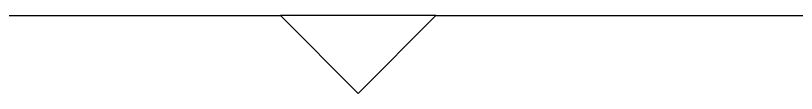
# Model space of a CAD drawing. Header units: millimetres. Extents: x 8 to 872, y 8 to 585.
# Drawn here: x 701.47 to 709.01, y 429.08 to 429.83 of the extents above; entities that cross this region are included whole.
import ezdxf

# ---------------------------------------------------------------- set-up
doc = ezdxf.new("R2010")
doc.units = ezdxf.units.MM
doc.layers.add('OUTLINE', color=7, linetype='Continuous', lineweight=25)

msp = doc.modelspace()

# ---------------------------------------------------------------- linework, layer by layer
at = {"layer": 'OUTLINE'}
for p, q in [((683.65928, 429.83342), (704.0299, 429.83342)), ((704.0299, 429.83342), (704.7799, 429.08342)), ((705.5299, 429.83342), (704.0299, 429.83342)), ((704.7799, 429.08342), (705.5299, 429.83342)), ((705.5299, 429.83342), (721.53448, 429.83342))]:
    msp.add_line(p, q, dxfattribs=at)

doc.saveas('drawing.dxf')
